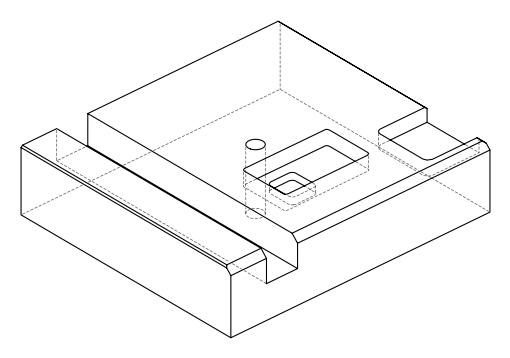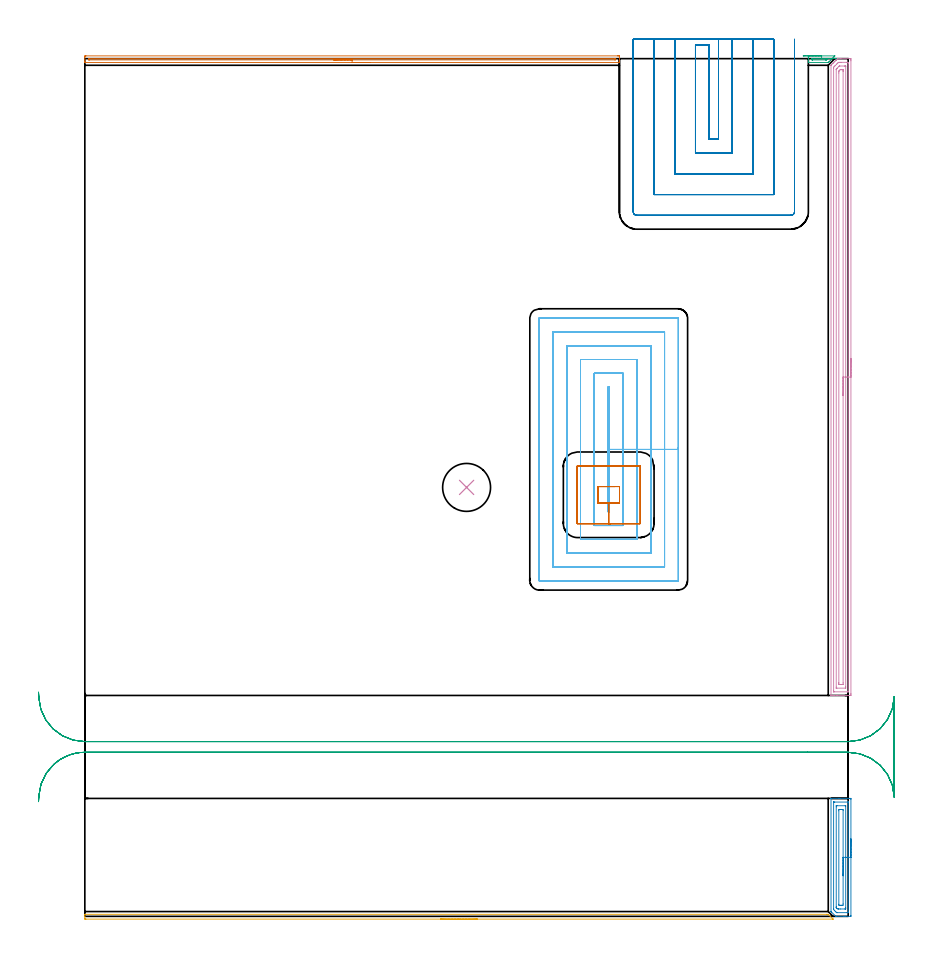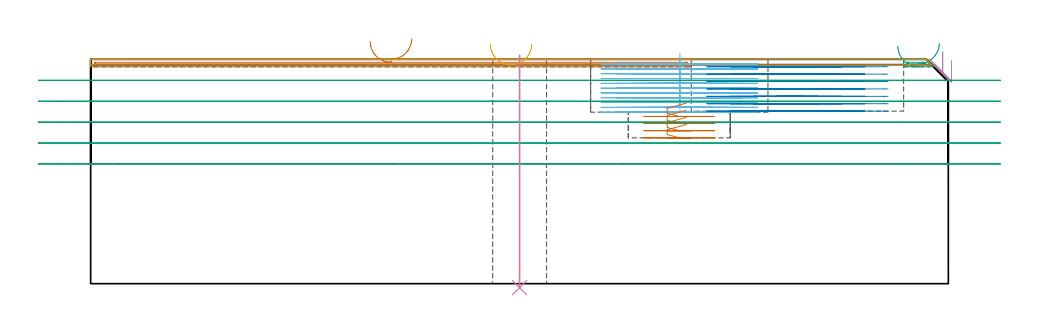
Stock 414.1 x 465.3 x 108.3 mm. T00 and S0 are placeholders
(PLAN: 10 operations, 4 tool changes, 94.8 min)
(1 AREA_MILL | FG_CHAMFER_SURFACE | UGT0205_001 | 4.79 min | 1892 mm3)
(2 AREA_MILL_1 | FG_CHAMFER_SURFACE_1 | UGT0205_001 | 2.29 min | 4095 mm3)
(3 AREA_MILL_2 | FG_CHAMFER_SURFACE_2 | UGT0205_001 | 0.35 min | 136 mm3)
(4 AREA_MILL_3 | FG_CHAMFER_SURFACE_3 | UGT0205_001 | 11.29 min | 20470 mm3)
(5 AREA_MILL_4 | FG_CHAMFER_SURFACE_4 | UGT0205_001 | 3.4 min | 1364 mm3)
(6 MILL_RECTANGULAR_POCKET | POCKET_RECTANGULAR_STRAIGHT | NXT0201_013 | Follow Part, ap 2.5, ae 75% | 39.6 min | 332559 mm3)
(7 MILL_RECTANGULAR_POCKET_1 | POCKET_RECTANGULAR_STRAIGHT_1 | UGT0201_133 | Follow Part, ap 3.75, ae 75% | 1.89 min | 27682 mm3)
(8 MILL_SLOT | SLOT_PARTIAL_RECTANGULAR | UGT0201_133 | Follow Part, ap 3.75, ae 75% | 18.28 min | 236072 mm3)
(9 MILL_RECTANGULAR_SLOT | SLOT_RECTANGULAR | UGT0201_005 | Follow Part, ap 12.5, ae 75% | 12.45 min | 1166412 mm3)
(10 INDEXABLE_INSERT_DRILL_THROUGH_HOLE_FROM_SOLID | STEP1HOLE | NXT0302_023 | 0.45 min | 57361 mm3)
(TOOL UGT0205_001 | Chamfer Mill 20 x 3 x 45 deg. | D20 FL50 Z2)
(TOOL NXT0201_013 | ENDMILL 10mm | D10 FL30 Z4)
(TOOL UGT0201_133 | Carbide End Mill 15.0 | D15 FL30 Z4)
(TOOL UGT0201_005 | End Mill 50 mm | D50 FL150 Z8)
(TOOL NXT0302_023 | Index. Insert Drill 26mm [880-D2600L32-05] | D26 PA176 FL130 Z2)
(OP 1 AREA_MILL)
G17 G21 G94 G90
T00 M6
G54
G17 G0 G90 X155. Y463.2 S1061 M3
G43 Z118.3 H0
G94 G1 X154.962 Z117.428 F250.
X154.848 Z116.563
X154.659 Z115.712
X154.397 Z114.88
X154.063 Z114.074
X153.66 Z113.3
X153.192 Z112.564
X152.66 Z111.872
X152.071 Z111.229
X151.428 Z110.639
X150.736 Z110.108
X150. Z109.64
X149.226 Z109.237
X148.42 Z108.903
X147.588 Z108.641
X146.736 Z108.452
X145.872 Z108.338
X145. Z108.3
X0.179
X0.007 Y463.203 Z108.288
X0. Y463.213 Z108.277
Y463.581 Z107.918
Y463.849 Z107.65
Y464.558 Z106.937
Y465.796 Z105.701
X0.004 Y466.325 Z105.17
X0.009 Y466.791 Z104.705
X0.151 Y466.794 Z104.702
X0.626 Y466.8 Z104.7
X288.893
X289.374 Y466.799 Z104.701
X289.849 Y466.794 Z104.702
X289.991 Y466.791 Z104.705
X290. Y466.325 Z105.17
Y464.913 Z106.583
Y464.558 Z106.937
Y463.849 Z107.651
Y463.582 Z107.918
Y463.213 Z108.277
X289.993 Y463.202 Z108.288
X289.82 Y463.2 Z108.3
X145.
Y464.614 Z106.886
X2.414 Y464.615 Z106.885
X2.357
X2.027 Y464.621 Z106.879
X2.01 Y464.728 Z106.772
X2.005 Y464.963 Z106.537
X2.01 Y465.341 Z106.159
X2.02 Y465.38 Z106.12
X2.038 Y465.382 Z106.118
X2.088 Y465.384 Z106.116
X2.19 Y465.385 Z106.115
X2.394 Y465.386 Z106.114
X287.643 Y465.385 Z106.115
X287.973 Y465.379 Z106.121
X287.99 Y465.272 Z106.228
X287.995 Y465.037 Z106.463
X287.99 Y464.796 Z106.704
X287.967 Y464.621 Z106.879
X287.473 Y464.614 Z106.886
X145.
X144.128 Z106.924
X143.264 Z107.038
X142.412 Z107.227
X141.58 Z107.489
X140.774 Z107.823
X140. Z108.226
X139.264 Z108.694
X138.572 Z109.225
X137.929 Z109.815
X137.34 Z110.458
X136.808 Z111.15
X136.34 Z111.886
X135.937 Z112.66
X135.603 Z113.466
X135.341 Z114.298
X135.152 Z115.149
X135.038 Z116.014
X135. Z116.886
G0 Z118.3
M5
M2
(OP 2 AREA_MILL_1)
G17 G21 G94 G90
T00 M6
G54
G17 G0 G90 X415.6 Y42. S1061 M3
G43 Z118.3 H0
Z107.5
G94 G1 Y41.962 Z106.628 F250.
Y41.848 Z105.764
Y41.659 Z104.912
Y41.397 Z104.08
Y41.063 Z103.274
Y40.66 Z102.5
Y40.192 Z101.764
Y39.66 Z101.072
Y39.071 Z100.429
Y38.428 Z99.84
Y37.736 Z99.308
Y37. Z98.84
Y36.226 Z98.437
Y35.42 Z98.103
Y34.588 Z97.841
Y33.736 Z97.652
Y32.872 Z97.538
Y32. Z97.5
Y0.524
X415.595 Y0.156 Z97.502
X415.591 Y0.01 Z97.505
X415.439 Y0. Z97.657
X412.417 Z100.678
X411.691 Z101.407
X411.53 Z101.568
X407.561 Z105.537
X407.458 Z105.637
X407.399 Y0.01 Z105.696
X407.378 Y0.022 Z105.717
X407.32 Y0.08 Z105.78
X405.103 Y2.297 Z107.997
X404.83 Y2.573 Z108.264
X404.804 Y2.605 Z108.289
X404.8 Y2.741 Z108.3
Y63.919
X404.804 Y63.992 Z108.289
X404.814 Y64. Z108.278
X404.99 Z108.108
X409.032 Z104.066
X409.757 Z103.337
X415.076 Z98.02
X415.442 Y63.996 Z97.654
X415.591 Y63.99 Z97.505
X415.599 Y63.84 Z97.499
X415.6 Y63.476 Z97.5
Y32.
X414.186 Z98.914
Y2.301
X414.184 Y2.077 Z98.916
X414.181 Y2.023 Z98.919
X414.18 Y2.016 Z98.92
X414.167 Y2.01 Z98.933
X414.096 Y2.006 Z99.004
X413.898 Y2.002 Z99.202
X413.6 Y2. Z99.5
X408.28 Z104.82
X407.983 Y2.004 Z105.117
X407.885 Y2.008 Z105.215
X407.851 Y2.011 Z105.249
X407.824 Y2.033 Z105.276
X407.769 Y2.084 Z105.331
X407.553 Y2.297 Z105.547
X407.097 Y2.753 Z106.003
X406.668 Y3.184 Z106.432
X406.239 Y3.623 Z106.861
X406.221 Y3.657 Z106.879
X406.218 Y3.681 Z106.882
X406.216 Y3.736 Z106.884
X406.215 Y3.846 Z106.885
X406.214 Y4.067 Z106.886
Y61.699
X406.216 Y61.923 Z106.884
X406.219 Y61.977 Z106.881
X406.22 Y61.984 Z106.88
X406.233 Y61.99 Z106.867
X406.304 Y61.994 Z106.796
X406.502 Y61.998 Z106.598
X406.8 Y62. Z106.3
X414.069 Y61.999 Z99.031
X414.115 Y61.998 Z98.985
X414.16 Y61.993 Z98.94
X414.177 Y61.99 Z98.923
X414.179 Y61.974 Z98.921
X414.182 Y61.922 Z98.918
X414.186 Y61.707 Z98.914
Y32.
X412.772 Z100.328
X412.771 Y4.603 Z100.329
X412.769 Y4.071 Z100.331
X412.767 Y4.028 Z100.333
X412.766 Y4.014 Z100.334
X412.699 Y4.009 Z100.401
X412.558 Y4.002 Z100.542
X412.487 Y4. Z100.613
X412.417 Z100.683
X409.757 Z103.343
X408.938 Y4.003 Z104.162
X408.87 Y4.008 Z104.23
X408.241 Y4.071 Z104.859
X407.983 Y4.325 Z105.117
X407.667 Y4.644 Z105.433
X407.635 Y4.686 Z105.465
X407.633 Y4.745 Z105.467
X407.63 Y4.839 Z105.47
X407.629 Y4.957 Z105.471
X407.628 Y5.312 Z105.472
X407.629 Y59.397 Z105.471
X407.631 Y59.929 Z105.469
X407.633 Y59.972 Z105.467
X407.634 Y59.986 Z105.466
X407.701 Y59.991 Z105.399
X407.842 Y59.998 Z105.258
X407.913 Y60. Z105.187
X407.983 Z105.117
X412.487 Y59.999 Z100.613
X412.629 Y59.996 Z100.471
X412.722 Y59.991 Z100.378
X412.766 Y59.986 Z100.334
X412.767 Y59.978 Z100.333
X412.769 Y59.929 Z100.331
X412.771 Y59.575 Z100.329
X412.772 Y32. Z100.328
X411.357 Z101.743
Y6.731
X411.35 Y6.024 Z101.75
X410.643 Y6.002 Z102.457
X410.487 Y6. Z102.613
X409.757 Z103.343
X409.6 Y6.001 Z103.5
X409.05 Y6.02 Z104.05
X409.043 Y6.558 Z104.057
Y57.269
X409.05 Y57.976 Z104.05
X409.757 Y57.998 Z103.343
X409.913 Y58. Z103.187
X410.643 Z102.457
X410.8 Y57.999 Z102.3
X411.35 Y57.98 Z101.75
X411.357 Y57.442 Z101.743
Y32.
Y31.128 Z101.781
Y30.264 Z101.895
Y29.412 Z102.083
Y28.58 Z102.346
Y27.774 Z102.68
Y27. Z103.082
Y26.264 Z103.551
Y25.572 Z104.082
Y24.929 Z104.672
Y24.34 Z105.315
Y23.808 Z106.007
Y23.34 Z106.743
Y22.937 Z107.516
Y22.603 Z108.322
Y22.341 Z109.154
Y22.152 Z110.006
Y22.038 Z110.871
Y22. Z111.743
G0 Z118.3
M5
M2
(OP 3 AREA_MILL_2)
G17 G21 G94 G90
T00 M6
G54
G17 G0 G90 X389.7 Y466.8 S1061 M3
G43 Z118.3 H0
Z114.7
G94 G1 X389.738 Z113.828 F250.
X389.852 Z112.963
X390.041 Z112.112
X390.303 Z111.28
X390.637 Z110.474
X391.04 Z109.7
X391.508 Z108.964
X392.04 Z108.272
X392.629 Z107.629
X393.272 Z107.04
X393.964 Z106.508
X394.7 Z106.04
X395.474 Z105.637
X396.28 Z105.303
X397.112 Z105.041
X397.964 Z104.852
X398.828 Z104.738
X399.7 Z104.7
X406.666
X406.886 Y466.797 Z104.701
X406.859 Y466.766 Z104.732
X406.655 Y466.555 Z104.945
X406.618 Y466.518 Z104.982
X406.426 Y466.325 Z105.172
X405.749 Y465.649 Z105.851
X405.543 Y465.442 Z106.055
X404.879 Y464.779 Z106.721
X404.66 Y464.558 Z106.938
X404.01 Y463.91 Z107.59
X403.777 Y463.675 Z107.821
X403.695 Y463.594 Z107.903
X403.415 Y463.315 Z108.185
X403.325 Y463.228 Z108.272
X403.3 Y463.207 Z108.293
X402.808 Y463.2 Z108.3
X392.597
X392.51 Y463.206 Z108.292
X392.5 Y463.408 Z108.09
Y465.055 Z106.444
Y465.442 Z106.055
Y465.635 Z105.862
Y466.325 Z105.172
Y466.518 Z104.98
X392.501 Y466.791 Z104.705
X392.836 Y466.8 Z104.7
X399.7
Y465.386 Z106.114
X402.807 Y465.385 Z106.115
X402.867 Y465.383 Z106.117
X403.011 Y465.371 Z106.129
X403. Y465.357 Z106.143
X402.949 Y465.301 Z106.199
X402.871 Y465.221 Z106.279
X402.807 Y465.157 Z106.343
X402.507 Y464.857 Z106.643
X402.405 Y464.758 Z106.742
X402.279 Y464.64 Z106.86
X402.254 Y464.621 Z106.879
X402.21 Y464.618 Z106.882
X402.113 Y464.616 Z106.884
X401.92 Y464.614 Z106.886
X401.864
X394.76 Y464.615 Z106.885
X394.606 Y464.618 Z106.882
X394.531 Y464.621 Z106.879
X394.509 Y464.629 Z106.871
X394.506 Y464.65 Z106.85
X394.502 Y464.709 Z106.791
X394.5 Y464.873 Z106.627
X394.503 Y465.097 Z106.403
X394.51 Y465.363 Z106.137
X394.517 Y465.38 Z106.12
X394.522 Y465.383 Z106.117
X394.547 Y465.385 Z106.115
X394.598 Y465.386 Z106.114
X394.802
X399.7
X400.572 Z106.152
X401.436 Z106.266
X402.288 Z106.455
X403.12 Z106.717
X403.926 Z107.051
X404.7 Z107.454
X405.436 Z107.923
X406.128 Z108.454
X406.771 Z109.043
X407.36 Z109.686
X407.891 Z110.379
X408.36 Z111.114
X408.763 Z111.888
X409.097 Z112.694
X409.359 Z113.526
X409.548 Z114.378
X409.662 Z115.243
X409.7 Z116.114
G0 Z118.3
M5
M2
(OP 4 AREA_MILL_3)
G17 G21 G94 G90
T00 M6
G54
G17 G0 G90 X415.6 Y302.55 S1061 M3
G43 Z118.3 H0
Z107.5
G94 G1 Y302.512 Z106.628 F250.
Y302.398 Z105.764
Y302.209 Z104.912
Y301.947 Z104.08
Y301.613 Z103.274
Y301.21 Z102.5
Y300.742 Z101.764
Y300.21 Z101.072
Y299.621 Z100.429
Y298.978 Z99.84
Y298.286 Z99.308
Y297.55 Z98.84
Y296.776 Z98.437
Y295.97 Z98.103
Y295.138 Z97.841
Y294.286 Z97.652
Y293.422 Z97.538
Y292.55 Z97.5
Y120.795
X415.599 Y120.429 Z97.501
X415.594 Y119.907 Z97.504
X415.592 Y119.808 Z97.506
X415.076 Y119.8 Z98.021
X407.983 Z105.111
X406.571 Z106.525
X406.21 Z106.885
X405.489 Z107.611
X405.226 Z107.873
X404.833 Z108.258
X404.803 Y119.809 Z108.288
X404.8 Y119.982 Z108.3
Y461.541
X404.803 Y461.695 Z108.289
X404.835 Y461.738 Z108.259
X405.088 Y461.989 Z108.011
X405.141 Y462.042 Z107.958
X405.767 Y462.669 Z107.329
X406.006 Y462.906 Z107.094
X406.654 Y463.555 Z106.443
X406.871 Y463.771 Z106.229
X407.54 Y464.442 Z105.556
X407.735 Y464.635 Z105.365
X407.771 Y464.671 Z105.329
X408.243 Y465.144 Z104.856
X408.37 Y465.267 Z104.728
X408.405 Y465.293 Z104.694
X408.427 Y465.3 Z104.672
X410.117 Z102.979
X414.813 Z98.283
X415.076 Y465.297 Z98.021
X415.592 Y465.291 Z97.506
X415.594 Y465.193 Z97.504
X415.598 Y464.671 Z97.502
X415.6 Y464.143 Z97.5
Y292.55
X414.186 Z98.914
X414.185 Y121.995 Z98.915
X414.184 Y121.884 Z98.916
X414.181 Y121.829 Z98.919
X414.18 Y121.81 Z98.92
X414.13 Y121.808 Z98.97
X413.716 Y121.801 Z99.384
X406.623 Z106.477
X406.356 Y121.804 Z106.744
X406.237 Y121.809 Z106.863
X406.221 Y121.812 Z106.879
X406.219 Y121.831 Z106.881
X406.216 Y121.884 Z106.884
X406.215 Y121.994 Z106.885
X406.214 Y122.213 Z106.886
Y460.196
X406.221 Y460.64 Z106.879
X406.432 Y460.871 Z106.668
X406.647 Y461.094 Z106.453
X406.872 Y461.322 Z106.228
X407.097 Y461.547 Z106.003
X407.983 Y462.434 Z105.117
X408.207 Y462.657 Z104.893
X408.435 Y462.883 Z104.665
X408.658 Y463.096 Z104.442
X408.87 Y463.29 Z104.23
X409.345 Y463.297 Z103.755
X409.757 Y463.299 Z103.343
X410.23 Y463.3 Z102.87
X413.303 Z99.797
X413.776 Y463.299 Z99.324
X414.044 Y463.296 Z99.056
X414.163 Y463.291 Z98.937
X414.179 Y463.288 Z98.921
X414.181 Y463.269 Z98.919
X414.184 Y463.216 Z98.916
X414.185 Y463.106 Z98.915
X414.186 Y462.887 Z98.914
Y292.55
X412.772 Z100.328
X412.771 Y124.542 Z100.329
X412.769 Y124.006 Z100.331
X412.766 Y123.828 Z100.334
X412.765 Y123.813 Z100.335
X412.742 Y123.809 Z100.358
X412.688 Y123.803 Z100.412
X412.62 Y123.801 Z100.48
X407.983 Z105.117
X407.78 Y123.804 Z105.32
X407.645 Y123.81 Z105.455
X407.634 Y123.813 Z105.466
X407.632 Y123.819 Z105.468
X407.63 Y123.843 Z105.47
X407.628 Y124.364 Z105.472
X407.629 Y459.306 Z105.471
X407.63 Y459.485 Z105.47
X407.633 Y459.574 Z105.467
X407.635 Y459.615 Z105.465
X407.652 Y459.641 Z105.448
X407.983 Y459.982 Z105.117
X408.091 Y460.092 Z105.009
X409.094 Y461.094 Z104.006
X409.228 Y461.225 Z103.872
X409.278 Y461.271 Z103.822
X409.298 Y461.288 Z103.802
X409.349 Y461.291 Z103.751
X409.554 Y461.298 Z103.546
X412.213 Y461.3 Z100.887
X412.417 Y461.299 Z100.683
X412.62 Y461.296 Z100.48
X412.755 Y461.29 Z100.345
X412.766 Y461.287 Z100.334
X412.768 Y461.28 Z100.332
X412.77 Y461.257 Z100.33
X412.771 Y461.214 Z100.329
X412.772 Y461.094
Y292.55 Z100.328
X411.357 Z101.743
Y126.688
X411.355 Y125.97 Z101.745
X411.353 Y125.865 Z101.747
X411.351 Y125.811 Z101.749
X411.303 Y125.809 Z101.797
X411.084 Y125.804 Z102.016
X410.643 Y125.8 Z102.457
X409.757 Z103.343
X409.315 Y125.804 Z103.785
X409.097 Y125.808 Z104.003
X409.049 Y125.81 Z104.051
X409.047 Y125.848 Z104.053
X409.045 Y125.913 Z104.055
X409.043 Y126.514 Z104.057
Y126.688
Y457.518
X409.044 Y458.236 Z104.056
X409.046 Y458.412 Z104.054
X409.05 Y458.587 Z104.05
X409.164 Y458.706 Z103.936
X409.314 Y458.858 Z103.786
X409.757 Y459.293 Z103.343
X409.766 Y459.297 Z103.334
X410.643 Y459.3 Z102.457
X411.085 Y459.296 Z102.015
X411.303 Y459.292 Z101.797
X411.351 Y459.29 Z101.749
X411.353 Y459.252 Z101.747
X411.355 Y459.187 Z101.745
X411.357 Y458.586 Z101.743
Y458.412
Y292.55
Y291.678 Z101.781
Y290.814 Z101.895
Y289.962 Z102.083
Y289.13 Z102.346
Y288.324 Z102.68
Y287.55 Z103.082
Y286.814 Z103.551
Y286.122 Z104.082
Y285.479 Z104.672
Y284.89 Z105.315
Y284.358 Z106.007
Y283.89 Z106.743
Y283.487 Z107.516
Y283.153 Z108.322
Y282.891 Z109.154
Y282.702 Z110.006
Y282.588 Z110.871
Y282.55 Z111.743
G0 Z118.3
M5
M2
(OP 5 AREA_MILL_4)
G17 G21 G94 G90
T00 M6
G54
G17 G0 G90 X212.95 Y-1.5 S1061 M3
G43 Z118.3 H0
Z115.7
G94 G1 X212.912 Z114.828 F250.
X212.798 Z113.963
X212.609 Z113.112
X212.347 Z112.28
X212.013 Z111.474
X211.61 Z110.7
X211.142 Z109.964
X210.611 Z109.272
X210.021 Z108.629
X209.378 Z108.039
X208.686 Z107.508
X207.95 Z107.04
X207.176 Z106.637
X206.37 Z106.303
X205.538 Z106.041
X204.687 Z105.852
X203.822 Z105.738
X202.95 Z105.7
X0.617
X0.383 Y-1.498 Z105.702
X0.003 Y-1.491 Z105.705
X0. Y-1.414 Z105.782
Y-0.2 Z106.995
Y0.779 Z107.979
X0.01 Y1.094 Z108.293
X0.171 Y1.1 Z108.3
X402.603
X403.307 Y1.098 Z108.288
X403.496 Y0.904 Z108.104
X403.525 Y0.875 Z108.075
X405.825 Y-1.424 Z105.775
X405.878 Y-1.48 Z105.718
X405.883 Y-1.495 Z105.704
X405.878 Y-1.5 Z105.7
X202.95
X202.079 Z105.738
X201.214 Z105.852
X200.362 Z106.041
X199.53 Z106.303
X198.724 Z106.637
X197.95 Z107.04
X197.214 Z107.508
X196.522 Z108.039
X195.879 Z108.629
X195.29 Z109.272
X194.759 Z109.964
X194.29 Z110.7
X193.887 Z111.474
X193.553 Z112.28
X193.291 Z113.112
X193.102 Z113.963
X192.988 Z114.828
X192.95 Z115.7
G0 Z118.3
M5
M2
(OP 6 MILL_RECTANGULAR_POCKET)
G17 G21 G94 G90
T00 M6
G54
G17 G0 G90 X284.5 Y233.452 S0 M3
G43 Z118.3 H0
Z111.3
G94 G1 Y253.3 Z105.982 F250.
Y287.1 F500.
X283.9
Y219.5
X284.5
Y253.3
X292.
Y294.6
X276.4
Y212.
X292.
Y253.3
X299.5
Y302.1
X268.9
Y204.5
X299.5
Y253.3
X307.
Y309.6
X261.4
Y197.
X307.
Y253.3
X314.5
Y317.1
X253.9
Y189.5
X314.5
Y253.3
X322.
Y324.4
G3 X321.8 Y324.6 R0.2
G1 X246.6
G3 X246.4 Y324.4 R0.2
G1 Y182.2
G3 X246.6 Y182. R0.2
G1 X321.8
G3 X322. Y182.2 R0.2
G1 Y253.3
Y254.3
G0 X284.5 Y233.452 Z108.982
G1 Y253.3 Z103.664 F250.
Y287.1 F500.
X283.9
Y219.5
X284.5
Y253.3
X292.
Y294.6
X276.4
Y212.
X292.
Y253.3
X299.5
Y302.1
X268.9
Y204.5
X299.5
Y253.3
X307.
Y309.6
X261.4
Y197.
X307.
Y253.3
X314.5
Y317.1
X253.9
Y189.5
X314.5
Y253.3
X322.
Y324.4
G3 X321.8 Y324.6 R0.2
G1 X246.6
G3 X246.4 Y324.4 R0.2
G1 Y182.2
G3 X246.6 Y182. R0.2
G1 X321.8
G3 X322. Y182.2 R0.2
G1 Y253.3
Y254.3
G0 X284.5 Y233.452 Z106.664
G1 Y253.3 Z101.345 F250.
Y287.1 F500.
X283.9
Y219.5
X284.5
Y253.3
X292.
Y294.6
X276.4
Y212.
X292.
Y253.3
X299.5
Y302.1
X268.9
Y204.5
X299.5
Y253.3
X307.
Y309.6
X261.4
Y197.
X307.
Y253.3
X314.5
Y317.1
X253.9
Y189.5
X314.5
Y253.3
X322.
Y324.4
G3 X321.8 Y324.6 R0.2
G1 X246.6
G3 X246.4 Y324.4 R0.2
G1 Y182.2
G3 X246.6 Y182. R0.2
G1 X321.8
G3 X322. Y182.2 R0.2
G1 Y253.3
Y254.3
G0 X284.5 Y233.452 Z104.345
G1 Y253.3 Z99.027 F250.
Y287.1 F500.
X283.9
Y219.5
X284.5
Y253.3
X292.
Y294.6
X276.4
Y212.
X292.
Y253.3
X299.5
Y302.1
X268.9
Y204.5
X299.5
Y253.3
X307.
Y309.6
X261.4
Y197.
X307.
Y253.3
X314.5
Y317.1
X253.9
Y189.5
X314.5
Y253.3
X322.
Y324.4
G3 X321.8 Y324.6 R0.2
G1 X246.6
G3 X246.4 Y324.4 R0.2
G1 Y182.2
G3 X246.6 Y182. R0.2
G1 X321.8
G3 X322. Y182.2 R0.2
G1 Y253.3
Y254.3
G0 X284.5 Y233.452 Z102.027
G1 Y253.3 Z96.709 F250.
Y287.1 F500.
X283.9
Y219.5
X284.5
Y253.3
X292.
Y294.6
X276.4
Y212.
X292.
Y253.3
X299.5
Y302.1
X268.9
Y204.5
X299.5
Y253.3
X307.
Y309.6
X261.4
Y197.
X307.
Y253.3
X314.5
Y317.1
X253.9
Y189.5
X314.5
Y253.3
X322.
Y324.4
G3 X321.8 Y324.6 R0.2
G1 X246.6
G3 X246.4 Y324.4 R0.2
G1 Y182.2
G3 X246.6 Y182. R0.2
G1 X321.8
G3 X322. Y182.2 R0.2
G1 Y253.3
Y254.3
G0 X284.5 Y233.452 Z99.709
G1 Y253.3 Z94.391 F250.
Y287.1 F500.
X283.9
Y219.5
X284.5
Y253.3
X292.
Y294.6
X276.4
Y212.
X292.
Y253.3
X299.5
Y302.1
X268.9
Y204.5
X299.5
Y253.3
X307.
Y309.6
X261.4
Y197.
X307.
Y253.3
X314.5
Y317.1
X253.9
Y189.5
X314.5
Y253.3
X322.
Y324.4
G3 X321.8 Y324.6 R0.2
G1 X246.6
G3 X246.4 Y324.4 R0.2
G1 Y182.2
G3 X246.6 Y182. R0.2
G1 X321.8
G3 X322. Y182.2 R0.2
G1 Y253.3
Y254.3
G0 X284.5 Y233.452 Z97.391
G1 Y253.3 Z92.073 F250.
Y287.1 F500.
X283.9
Y219.5
X284.5
Y253.3
X292.
Y294.6
X276.4
Y212.
X292.
Y253.3
X299.5
Y302.1
X268.9
Y204.5
X299.5
Y253.3
X307.
Y309.6
X261.4
Y197.
X307.
Y253.3
X314.5
Y317.1
X253.9
Y189.5
X314.5
Y253.3
X322.
Y324.4
G3 X321.8 Y324.6 R0.2
G1 X246.6
G3 X246.4 Y324.4 R0.2
G1 Y182.2
G3 X246.6 Y182. R0.2
G1 X321.8
G3 X322. Y182.2 R0.2
G1 Y253.3
Y254.3
G0 X284.5 Y233.452 Z95.073
G1 Y253.3 Z89.755 F250.
Y287.1 F500.
X283.9
Y219.5
X284.5
Y253.3
X292.
Y294.6
X276.4
Y212.
X292.
Y253.3
X299.5
Y302.1
X268.9
Y204.5
X299.5
Y253.3
X307.
Y309.6
X261.4
Y197.
X307.
Y253.3
X314.5
Y317.1
X253.9
Y189.5
X314.5
Y253.3
X322.
Y324.4
G3 X321.8 Y324.6 R0.2
G1 X246.6
G3 X246.4 Y324.4 R0.2
G1 Y182.2
G3 X246.6 Y182. R0.2
G1 X321.8
G3 X322. Y182.2 R0.2
G1 Y253.3
Y254.3
G0 X284.5 Y233.452 Z92.755
G1 Y253.3 Z87.436 F250.
Y287.1 F500.
X283.9
Y219.5
X284.5
Y253.3
X292.
Y294.6
X276.4
Y212.
X292.
Y253.3
X299.5
Y302.1
X268.9
Y204.5
X299.5
Y253.3
X307.
Y309.6
X261.4
Y197.
X307.
Y253.3
X314.5
Y317.1
X253.9
Y189.5
X314.5
Y253.3
X322.
Y324.4
G3 X321.8 Y324.6 R0.2
G1 X246.6
G3 X246.4 Y324.4 R0.2
G1 Y182.2
G3 X246.6 Y182. R0.2
G1 X321.8
G3 X322. Y182.2 R0.2
G1 Y253.3
Y254.3
G0 X284.5 Y233.452 Z90.436
G1 Y253.3 Z85.118 F250.
Y287.1 F500.
X283.9
Y219.5
X284.5
Y253.3
X292.
Y294.6
X276.4
Y212.
X292.
Y253.3
X299.5
Y302.1
X268.9
Y204.5
X299.5
Y253.3
X307.
Y309.6
X261.4
Y197.
X307.
Y253.3
X314.5
Y317.1
X253.9
Y189.5
X314.5
Y253.3
X322.
Y324.4
G3 X321.8 Y324.6 R0.2
G1 X246.6
G3 X246.4 Y324.4 R0.2
G1 Y182.2
G3 X246.6 Y182. R0.2
G1 X321.8
G3 X322. Y182.2 R0.2
G1 Y253.3
Y254.3
G0 X284.5 Y233.452 Z88.118
G1 Y253.3 Z82.8 F250.
Y287.1 F500.
X283.9
Y219.5
X284.5
Y253.3
X292.
Y294.6
X276.4
Y212.
X292.
Y253.3
X299.5
Y302.1
X268.9
Y204.5
X299.5
Y253.3
X307.
Y309.6
X261.4
Y197.
X307.
Y253.3
X314.5
Y317.1
X253.9
Y189.5
X314.5
Y253.3
X322.
Y324.4
G3 X321.8 Y324.6 R0.2
G1 X246.6
G3 X246.4 Y324.4 R0.2
G1 Y182.2
G3 X246.6 Y182. R0.2
G1 X321.8
G3 X322. Y182.2 R0.2
G1 Y253.3
Y254.3
G0 Z118.3
M5
M2
(OP 7 MILL_RECTANGULAR_POCKET_1)
G17 G21 G94 G90
T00 M6
G54
G17 G0 G90 X287.655 Y233.15 S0 M3
G43 Z118.3 H0
Z87.182
G94 G1 X278.35 Z84.689 F250.
Y224.25 Z82.304
X284.2 Z80.736
X290.05 F500.
Y233.15
X278.35
Y224.25
X284.2
Y213.
X301.1
G3 X301.3 Y213.2 R0.2
G1 Y244.2
G3 X301.1 Y244.4 R0.2
G1 X267.3
G3 X267.1 Y244.2 R0.2
G1 Y213.2
G3 X267.3 Y213. R0.2
G1 X284.2
X285.2
G0 X287.655 Y233.15 Z83.736
G1 X278.35 Z81.243 F250.
Y224.25 Z78.858
X284.2 Z77.291
X290.05 F500.
Y233.15
X278.35
Y224.25
X284.2
Y213.
X301.1
G3 X301.3 Y213.2 R0.2
G1 Y244.2
G3 X301.1 Y244.4 R0.2
G1 X267.3
G3 X267.1 Y244.2 R0.2
G1 Y213.2
G3 X267.3 Y213. R0.2
G1 X284.2
X285.2
G0 X287.655 Y233.15 Z80.291
G1 X278.35 Z77.798 F250.
Y224.25 Z75.413
X284.2 Z73.845
X290.05 F500.
Y233.15
X278.35
Y224.25
X284.2
Y213.
X301.1
G3 X301.3 Y213.2 R0.2
G1 Y244.2
G3 X301.1 Y244.4 R0.2
G1 X267.3
G3 X267.1 Y244.2 R0.2
G1 Y213.2
G3 X267.3 Y213. R0.2
G1 X284.2
X285.2
G0 X287.655 Y233.15 Z76.845
G1 X278.35 Z74.352 F250.
Y224.25 Z71.968
X284.2 Z70.4
X290.05 F500.
Y233.15
X278.35
Y224.25
X284.2
Y213.
X301.1
G3 X301.3 Y213.2 R0.2
G1 Y244.2
G3 X301.1 Y244.4 R0.2
G1 X267.3
G3 X267.1 Y244.2 R0.2
G1 Y213.2
G3 X267.3 Y213. R0.2
G1 X284.2
X285.2
G0 Z118.3
M5
M2
(OP 8 MILL_SLOT)
G17 G21 G94 G90
T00 M6
G54
G17 G0 G90 X343.75 Y475.8 S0 M3
G43 Z118.3 H0
Z104.728
G94 G1 Y472.8 F250.
Y421.55 F500.
X338.75
Y472.8
X331.25
Y414.05
X351.25
Y472.8
Y475.8 F250.
X320.
Y472.8
Y402.8 F500.
X362.5
Y472.8
Y475.8 F250.
X308.75
Y472.8
Y391.55 F500.
X373.75
Y472.8
Y475.8 F250.
X297.5
Y472.8
Y382.3 F500.
G3 X299.5 Y380.3 R2.
G1 X383.
G3 X385. Y382.3 R2.
G1 Y472.8
Y475.8 F250.
G0 X343.75 Z101.157
G1 Y472.8
Y421.55 F500.
X338.75
Y472.8
X331.25
Y414.05
X351.25
Y472.8
Y475.8 F250.
X320.
Y472.8
Y402.8 F500.
X362.5
Y472.8
Y475.8 F250.
X308.75
Y472.8
Y391.55 F500.
X373.75
Y472.8
Y475.8 F250.
X297.5
Y472.8
Y382.3 F500.
G3 X299.5 Y380.3 R2.
G1 X383.
G3 X385. Y382.3 R2.
G1 Y472.8
Y475.8 F250.
G0 X343.75 Z97.586
G1 Y472.8
Y421.55 F500.
X338.75
Y472.8
X331.25
Y414.05
X351.25
Y472.8
Y475.8 F250.
X320.
Y472.8
Y402.8 F500.
X362.5
Y472.8
Y475.8 F250.
X308.75
Y472.8
Y391.55 F500.
X373.75
Y472.8
Y475.8 F250.
X297.5
Y472.8
Y382.3 F500.
G3 X299.5 Y380.3 R2.
G1 X383.
G3 X385. Y382.3 R2.
G1 Y472.8
Y475.8 F250.
G0 X343.75 Z94.014
G1 Y472.8
Y421.55 F500.
X338.75
Y472.8
X331.25
Y414.05
X351.25
Y472.8
Y475.8 F250.
X320.
Y472.8
Y402.8 F500.
X362.5
Y472.8
Y475.8 F250.
X308.75
Y472.8
Y391.55 F500.
X373.75
Y472.8
Y475.8 F250.
X297.5
Y472.8
Y382.3 F500.
G3 X299.5 Y380.3 R2.
G1 X383.
G3 X385. Y382.3 R2.
G1 Y472.8
Y475.8 F250.
G0 X343.75 Z90.443
G1 Y472.8
Y421.55 F500.
X338.75
Y472.8
X331.25
Y414.05
X351.25
Y472.8
Y475.8 F250.
X320.
Y472.8
Y402.8 F500.
X362.5
Y472.8
Y475.8 F250.
X308.75
Y472.8
Y391.55 F500.
X373.75
Y472.8
Y475.8 F250.
X297.5
Y472.8
Y382.3 F500.
G3 X299.5 Y380.3 R2.
G1 X383.
G3 X385. Y382.3 R2.
G1 Y472.8
Y475.8 F250.
G0 X343.75 Z86.871
G1 Y472.8
Y421.55 F500.
X338.75
Y472.8
X331.25
Y414.05
X351.25
Y472.8
Y475.8 F250.
X320.
Y472.8
Y402.8 F500.
X362.5
Y472.8
Y475.8 F250.
X308.75
Y472.8
Y391.55 F500.
X373.75
Y472.8
Y475.8 F250.
X297.5
Y472.8
Y382.3 F500.
G3 X299.5 Y380.3 R2.
G1 X383.
G3 X385. Y382.3 R2.
G1 Y472.8
Y475.8 F250.
G0 X343.75 Z83.3
G1 Y472.8
Y421.55 F500.
X338.75
Y472.8
X331.25
Y414.05
X351.25
Y472.8
Y475.8 F250.
X320.
Y472.8
Y402.8 F500.
X362.5
Y472.8
Y475.8 F250.
X308.75
Y472.8
Y391.55 F500.
X373.75
Y472.8
Y475.8 F250.
X297.5
Y472.8
Y382.3 F500.
G3 X299.5 Y380.3 R2.
G1 X383.
G3 X385. Y382.3 R2.
G1 Y472.8
Y475.8 F250.
G0 Z118.3
M5
M2
(OP 9 MILL_RECTANGULAR_SLOT)
G17 G21 G94 G90
T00 M6
G54
G17 G0 G90 X-25.117 Y62.228 S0 M3
G43 Z118.3 H0
Z98.2
G94 G1 X-24.97 Y65.224 F250.
G2 X-7.907 Y87.717 R25. F500.
X0. Y89. R25. F345.
G1 X391.955
X414.1 F500.
G2 X439.066 Y65.302 R25.
G1 X439.096 Y65.301
G3 X439.1 Y65.727 R25.
G1 Y118.138
G3 X439.097 Y118.515 R25.
G1 X439.067 Y118.514
G2 X414.1 Y94.8 R25.
G1 X0.
G2 X-24.97 Y118.576 R25.
G1 X-25.117 Y121.572 F250.
G0 Y62.228 Z88.1
G1 X-24.97 Y65.224
G2 X-16.518 Y82.765 R25. F500.
X-7.907 Y87.717 R25. F437.
X0. Y89. R25. F335.
G1 X391.955
X414.1 F500.
G2 X439.09 Y64.707 R25.
G1 X439.1
Y119.093
X439.09
G2 X414.1 Y94.8 R25.
G1 X0.
G2 X-24.97 Y118.576 R25.
G1 X-25.117 Y121.572 F250.
G0 Y62.228 Z78.
G1 X-24.97 Y65.224
G2 X-16.518 Y82.765 R25. F500.
X-7.907 Y87.717 R25. F437.
X0. Y89. R25. F335.
G1 X391.955
X414.1 F500.
G2 X439.09 Y64.707 R25.
G1 X439.1
Y119.093
X439.09
G2 X414.1 Y94.8 R25.
G1 X0.
G2 X-24.97 Y118.576 R25.
G1 X-25.117 Y121.572 F250.
G0 Y62.228 Z67.9
G1 X-24.97 Y65.224
G2 X-16.518 Y82.765 R25. F500.
X-7.907 Y87.717 R25. F437.
X0. Y89. R25. F335.
G1 X391.955
X414.1 F500.
G2 X439.09 Y64.707 R25.
G1 X439.1
Y119.093
X439.09
G2 X414.1 Y94.8 R25.
G1 X0.
G2 X-24.97 Y118.576 R25.
G1 X-25.117 Y121.572 F250.
G0 Y62.228 Z57.8
G1 X-24.97 Y65.224
G2 X-16.518 Y82.765 R25. F500.
X-7.907 Y87.717 R25. F437.
X0. Y89. R25. F335.
G1 X391.955
X414.1 F500.
G2 X439.09 Y64.707 R25.
G1 X439.1
Y119.093
X439.09
G2 X414.1 Y94.8 R25.
G1 X0.
G2 X-24.97 Y118.576 R25.
G1 X-25.117 Y121.572 F250.
G0 Z118.3
M5
M2
(OP 10 INDEXABLE_INSERT_DRILL_THROUGH_HOLE_FROM_SOLID)
G17 G21 G94 G90
T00 M6
G54
G17 G0 G90 X207.1 Y232.7 S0 M3
G43 Z118.3 H1
G94 G81 G98 Z-1.954 F250. R110.3
G80
M5
M2
